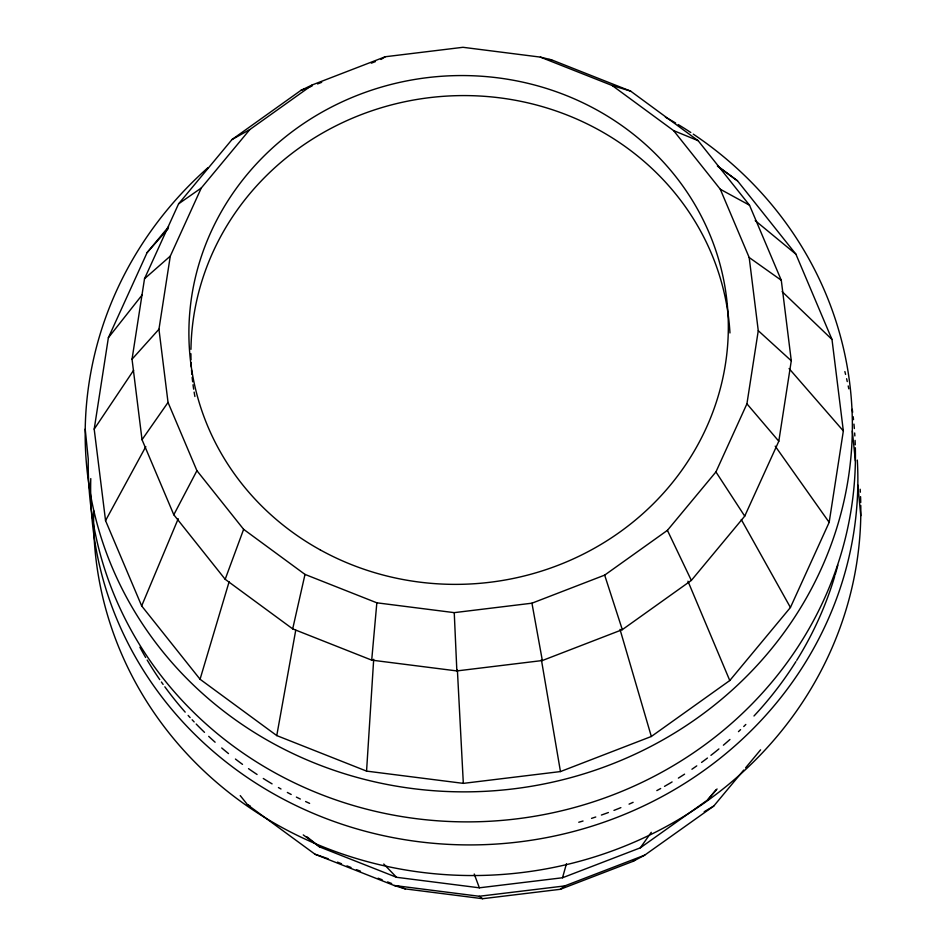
<?xml version="1.0" encoding="UTF-8"?>
<svg xmlns="http://www.w3.org/2000/svg" width="946" height="946" viewBox="0 0 946 946"><rect width="100%" height="100%" fill="white"/><g stroke="black" fill="none" stroke-linecap="round" stroke-linejoin="round"><path stroke-width="1.42" d="M717.517 165.94L737.49 180.828L795.893 254.155L831.995 339.46L843.347 430.938L829.169 522.358L790.43 607.486L729.78 680.529L651.333 736.485L560.458 771.569L463.327 783.371L366.563 771.108L373.694 659.291M371.707 660.131L376.839 602.815L305.002 574.411L243.63 529.334L196.922 470.682L168.033 402.428L158.952 329.243L170.292 256.118L201.285 188.006L249.803 129.578L312.558 84.809L385.27 56.748L462.972 47.3L540.379 57.115L551.601 59.858L630.627 91.112L698.124 140.682L749.516 205.211L781.29 280.276L791.282 360.781L778.806 441.226L744.727 516.138L691.349 580.418L622.314 629.658L542.342 660.533L456.859 670.927L371.707 660.131L292.692 628.877L225.183 579.295L173.804 514.766L142.03 439.701L132.038 359.196L144.513 278.751L178.593 203.839L231.971 139.57L301.005 90.319L312.558 84.809M366.563 771.108L276.764 735.586L200.055 679.252L141.663 605.925L105.55 520.619L94.198 429.141L108.376 337.722L147.115 252.594L168.577 226.756M376.839 602.815L454.246 612.641L531.948 603.193L604.66 575.121L667.415 530.351L715.933 471.924L746.926 403.824L758.266 330.686L749.185 257.501L720.296 189.259L673.587 130.595L612.216 85.53L540.379 57.115M276.764 735.586L295.743 630.202M292.692 628.877L305.002 574.411M303.264 834.916L319.677 846.954L396.54 877.297L479.362 887.809L562.515 877.758L566.453 863.745M200.055 679.252L229.109 581.79M225.183 579.295L243.63 529.334M141.663 605.925L178.226 518.727M173.804 514.766L196.922 470.682M105.55 520.619L145.802 446.618M94.198 429.141L133.634 370.264M142.03 439.701L168.033 402.428M562.515 877.758L640.324 847.829L651.274 832.314M108.376 337.722L142.196 294.868M640.324 847.829L707.478 800.068L715.98 789.863M240.237 795.598L247.58 804.798L315.065 854.262L394.08 885.468L405.219 888.885L482.626 898.7L560.339 889.299L633.051 861.333L644.699 855.16L713.745 806.063L743.722 770.079M745.59 767.833L760.584 749.847M707.478 800.068L717.068 788.976M147.115 252.594L168.151 228.719M132.038 359.196L158.952 329.243M144.513 278.751L170.292 256.118M560.339 889.299L564.715 885.929L644.699 855.16M633.051 861.333L635.428 859.654M178.593 203.839L201.285 188.006M380.978 59.444L385.27 56.748M704.191 811.739L713.745 806.063M231.971 139.57L249.803 129.578M301.005 90.319L305.144 88.723M307.899 87.659L312.038 86.062M317.549 83.934L321.687 82.337M371.329 63.169L375.467 61.573M394.08 885.468L479.232 896.264L564.715 885.929M548.715 59.492L551.601 59.858M612.216 85.53L630.627 91.112M315.065 854.262L328.156 858.732M337.462 862.125L341.518 863.733M346.945 865.874L351.013 867.482M356.429 869.622L360.497 871.219M378.116 878.184L382.184 879.78M387.6 881.92L391.668 883.529M397.095 885.669L405.219 888.885M673.587 130.595L698.124 140.682M247.58 804.798L250.146 805.921M720.296 189.259L749.516 205.211M749.185 257.501L781.29 280.276M479.232 896.264L482.626 898.7M717.435 166.094L737.49 180.828M307.012 836.832L319.677 846.954M755.227 220.607L795.893 254.155M758.266 330.686L791.282 360.781M782.129 291.616L831.995 339.46M383.757 864.017L396.54 877.297M789.07 368.562L843.347 430.938M746.926 403.824L778.806 441.226M775.212 446.157L829.169 522.358M715.933 471.924L744.727 516.138M741.274 519.531L790.43 607.486M667.415 530.351L691.349 580.418M687.943 581.211L729.78 680.529M474.23 873.998L479.362 887.809M604.66 575.121L622.314 629.658M619.997 629.362L651.333 736.485M531.948 603.193L542.342 660.533M541.372 659.61L560.458 771.569M852.334 430.962L855.385 460.986M85.211 429.117L88.262 459.141A383.816 361.585 -5.8 0 0 473.248 821.838A383.816 361.585 -5.8 0 0 855.338 447.765M857.833 485.073L860.789 515.7M457.379 669.815L463.327 783.371M454.246 612.641L456.859 670.927M194.9 396.504A269.87 254.238 -5.8 0 1 194.131 392.117M193.658 389.173A269.87 254.238 -5.8 0 1 193.031 384.762M192.653 381.806A269.87 254.238 -5.8 0 1 192.156 377.371M191.872 374.415A269.87 254.238 -5.8 0 1 191.518 369.969M191.329 367.013A269.87 254.238 -5.8 0 1 191.116 362.578M191.009 359.622A269.87 254.238 -5.8 0 1 190.926 353.733M190.95 349.334A269.87 254.238 -5.8 0 1 455.192 95.712A269.87 254.238 -5.8 0 1 729.957 332.957M837.849 565.164A374.829 353.106 -5.8 0 1 835.082 575.062M834.668 576.469A374.829 353.106 -5.8 0 1 796.709 660.355M795.929 661.597A374.829 353.106 -5.8 0 1 753.986 715.992M745.815 724.459A374.829 353.106 -5.8 0 1 743.733 726.54M740.588 729.614A374.829 353.106 -5.8 0 1 738.471 731.636M729.945 739.476A374.829 353.106 -5.8 0 1 723.383 745.2M718.913 748.936A374.829 353.106 -5.8 0 1 710.931 755.346M707.442 758.042A374.829 353.106 -5.8 0 1 701.554 762.429M696.764 765.87A374.829 353.106 -5.8 0 1 691.928 769.24M684.585 774.147A374.829 353.106 -5.8 0 1 678.377 778.109M672.098 781.94A374.829 353.106 -5.8 0 1 664.506 786.363M660.675 788.503A374.829 353.106 -5.8 0 1 656.831 790.596M633.122 802.326A374.829 353.106 -5.8 0 1 629.066 804.135M620.872 807.624A374.829 353.106 -5.8 0 1 613.966 810.391M608.396 812.519A374.829 353.106 -5.8 0 1 601.396 815.05M595.767 816.989A374.829 353.106 -5.8 0 1 591.534 818.373M583.032 821.01A374.829 353.106 -5.8 0 1 578.763 822.251M309.614 803.367A374.829 353.106 -5.8 0 1 305.605 801.534M300.32 799.027A374.829 353.106 -5.8 0 1 296.382 797.1M291.191 794.463A374.829 353.106 -5.8 0 1 287.348 792.452M280.986 788.988A374.829 353.106 -5.8 0 1 278.431 787.557M272.081 783.867A374.829 353.106 -5.8 0 1 263.284 778.487M257.076 774.478A374.829 353.106 -5.8 0 1 248.526 768.66M242.519 764.356A374.829 353.106 -5.8 0 1 235.436 759.047M228.494 753.572A374.829 353.106 -5.8 0 1 221.719 747.967M215.12 742.208A374.829 353.106 -5.8 0 1 208.699 736.343M204.502 732.346A374.829 353.106 -5.8 0 1 196.189 724.033M194.155 721.916A374.829 353.106 -5.8 0 1 192.133 719.764M190.122 717.612A374.829 353.106 -5.8 0 1 188.136 715.424M185.18 712.125A374.829 353.106 -5.8 0 1 164.841 686.808M163.114 684.419A374.829 353.106 -5.8 0 1 161.423 682.031M159.744 679.618A374.829 353.106 -5.8 0 1 147.162 660.036M145.66 657.517A374.829 353.106 -5.8 0 1 139.902 647.241M693.276 134.143A383.816 361.585 -5.8 0 1 764.333 657.316A383.816 361.585 -5.8 0 1 205.282 695.96A383.816 361.585 -5.8 0 1 207.966 167.69M665.393 117.162A383.816 361.585 -5.8 0 1 675.669 123.039M678.211 124.565A383.816 361.585 -5.8 0 1 690.793 132.499M853.954 424.104A383.816 361.585 -5.8 0 1 854.344 428.538M854.664 432.984A383.816 361.585 -5.8 0 1 854.853 435.94M855.078 440.375A383.816 361.585 -5.8 0 1 855.255 444.809M844.873 371.565A383.816 361.585 -5.8 0 1 845.582 374.415M846.611 378.719A383.816 361.585 -5.8 0 1 847.261 381.593M848.207 385.933A383.816 361.585 -5.8 0 1 848.798 388.83M852.251 409.322A383.816 361.585 -5.8 0 1 852.642 412.279M853.186 416.701A383.816 361.585 -5.8 0 1 853.517 419.657M857.301 460.087A383.816 360.663 -5.5 0 1 479.539 844.802A383.816 360.663 -5.5 0 1 90.781 478.593M860.174 489.248A383.816 360.663 -5.5 0 1 860.34 492.192M860.553 496.626A383.816 360.663 -5.5 0 1 860.742 502.515M860.789 505.448A383.816 360.663 -5.5 0 1 475.436 875.535A383.816 360.663 -5.5 0 1 93.701 510.698M320.363 549.957A269.87 254.238 -5.8 0 0 728.302 330.615A269.87 254.238 -5.8 0 0 327.162 109.322A269.87 254.238 -5.8 0 0 320.363 549.957"/></g></svg>
